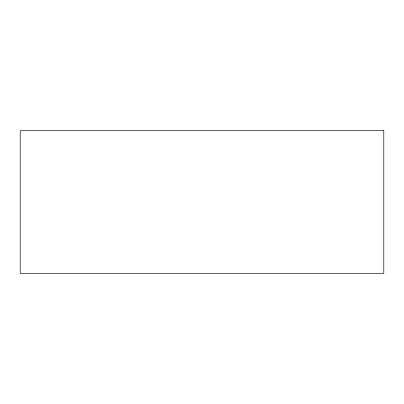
<?xml version="1.0" encoding="UTF-8"?>
<svg xmlns="http://www.w3.org/2000/svg" width="404" height="404" viewBox="0 0 404 404"><rect width="100%" height="100%" fill="white"/><g stroke="black" fill="none" stroke-linecap="round" stroke-linejoin="round"><path stroke-width="0.61" d="M383.8 130.704L20.2 130.704L20.2 273.296L383.8 273.296L383.8 130.704"/></g></svg>
